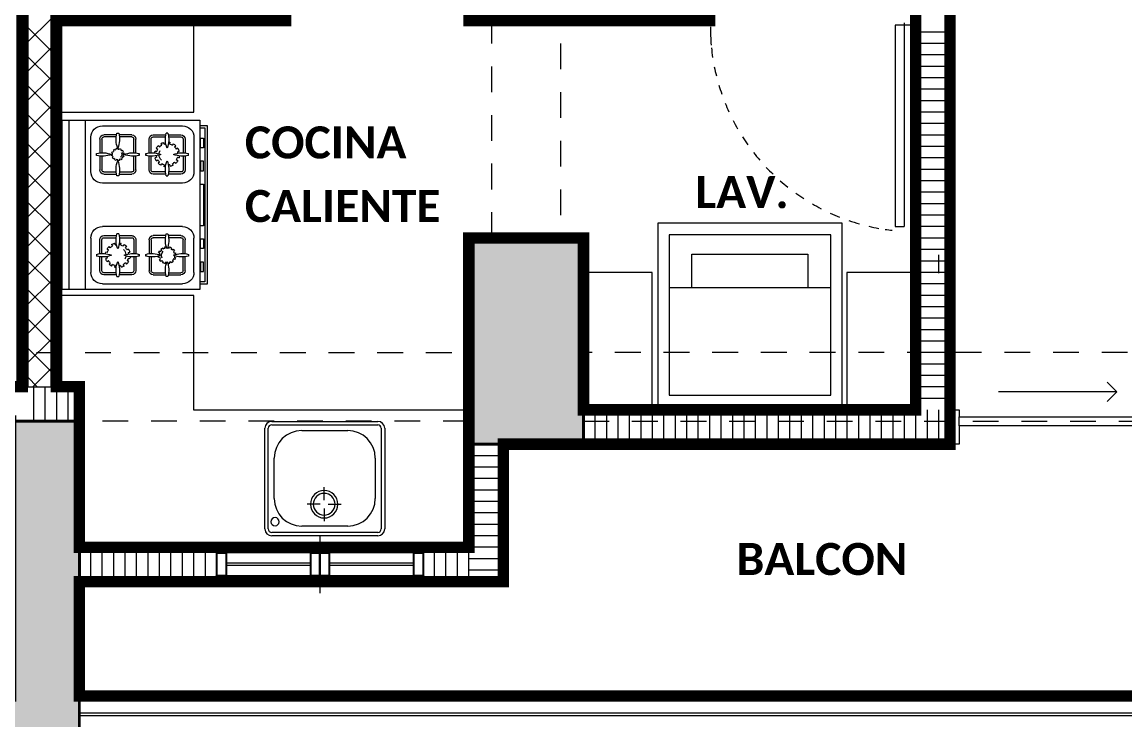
# Model space of a CAD drawing. Header units: metres. Extents: x -144 to 1000, y -717 to 29.
# Drawn here: x 741.1 to 745.914, y -569.318 to -566.271 of the extents above; entities that cross this region are included whole.
import ezdxf

# ---------------------------------------------------------------- set-up
doc = ezdxf.new("R2010")
doc.units = ezdxf.units.M
doc.linetypes.add('basculante modificado', pattern=[0.18, 0.1125, -0.0675])
doc.layers.get('0').update_dxf_attribs({"color": 1})
doc.layers.add('00-MEDICION', color=30, linetype='Continuous')
for name, color, linetype, lineweight in [('A-DETL', 1, 'Continuous', 9), ('A-DETL-GENF', 1, 'Continuous', 9), ('A-DOOR', 1, 'Continuous', 9), ('A-DOOR-FRAM', 1, 'Continuous', 9), ('A-FLOR', 2, 'Continuous', 9), ('A-FLOR-HRAL', 1, 'Continuous', 9), ('A-GLAZ', 1, 'Continuous', 9), ('A-WALL', 4, 'Continuous', 9), ('G-ANNO-TEXT', 2, 'Continuous', 9), ('G-IMPT', 1, 'Continuous', 9), ('I-FURN', 2, 'Continuous', 9), ('P-SANR-FIXT', 1, 'Continuous', 9), ('S-COLS', 7, 'Continuous', 9)]:
    doc.layers.add(name, color=color, linetype=linetype, lineweight=lineweight)
doc.layers.add('A-WALL-PATT', color=7, linetype='Continuous', lineweight=35, true_color=0x9c9c9c)
doc.styles.add('Calibri_B', font='calibrib.ttf', dxfattribs={"height": 0.165})

# ---------------------------------------------------------------- blocks, each defined once
blk = doc.blocks.new('ESTUFA TIPO - 13-estufa_dwg-319792-Nivel 13')
at = {"layer": 'G-IMPT'}
for p, q in [((-2234.0276, 503.5424), (-2234.0276, 504.2824)), ((-2233.957, 503.5424), (-2233.957, 504.2824)), ((-2233.882, 504.2574), (-2233.532, 504.2574)), ((-2233.932, 504.0574), (-2233.932, 504.2074)), ((-2233.8201, 504.2179), (-2233.8752, 504.2179)), ((-2233.8214, 504.2089), (-2233.8752, 504.2089)), ((-2233.8184, 504.2253), (-2233.8106, 504.2253)), ((-2233.7537, 504.2179), (-2233.8089, 504.2179)), ((-2233.7537, 504.2089), (-2233.8076, 504.2089)), ((-2233.6602, 504.2179), (-2233.6051, 504.2179)), ((-2233.6602, 504.2089), (-2233.6064, 504.2089)), ((-2233.5956, 504.2253), (-2233.6034, 504.2253)), ((-2233.5939, 504.2179), (-2233.5387, 504.2179)), ((-2233.5926, 504.2089), (-2233.5387, 504.2089)), ((-2233.482, 504.2074), (-2233.482, 504.0574)), ((-2233.8932, 504.1999), (-2233.8932, 504.1391)), ((-2233.8842, 504.1999), (-2233.8842, 504.1398)), ((-2233.8615, 504.1596), (-2233.8549, 504.1558)), ((-2233.8475, 504.1654), (-2233.8529, 504.1708)), ((-2233.8417, 504.1795), (-2233.8378, 504.1728)), ((-2233.8266, 504.1775), (-2233.8286, 504.1849)), ((-2233.8024, 504.1775), (-2233.8004, 504.1849)), ((-2233.7873, 504.1795), (-2233.7912, 504.1728)), ((-2233.7815, 504.1654), (-2233.7761, 504.1708)), ((-2233.7675, 504.1596), (-2233.7741, 504.1558)), ((-2233.7447, 504.1398), (-2233.7447, 504.1999)), ((-2233.7357, 504.1391), (-2233.7357, 504.1999)), ((-2233.6782, 504.1391), (-2233.6782, 504.1999)), ((-2233.6692, 504.1398), (-2233.6692, 504.1999)), ((-2233.6226, 504.1555), (-2233.6264, 504.1593)), ((-2233.6185, 504.1654), (-2233.6158, 504.1607)), ((-2233.608, 504.164), (-2233.6093, 504.1692)), ((-2233.591, 504.164), (-2233.5897, 504.1692)), ((-2233.5805, 504.1654), (-2233.5832, 504.1607)), ((-2233.5764, 504.1555), (-2233.5726, 504.1593)), ((-2233.5297, 504.1999), (-2233.5297, 504.1398)), ((-2233.5207, 504.1999), (-2233.5207, 504.1391)), ((-2233.9074, 504.1285), (-2233.9074, 504.1363)), ((-2233.8932, 504.1257), (-2233.8932, 504.0649)), ((-2233.8842, 504.125), (-2233.8842, 504.0649)), ((-2233.8596, 504.1445), (-2233.867, 504.1465)), ((-2233.8596, 504.1204), (-2233.867, 504.1184)), ((-2233.8615, 504.1053), (-2233.8549, 504.1091)), ((-2233.7675, 504.1053), (-2233.7741, 504.1091)), ((-2233.7694, 504.1445), (-2233.762, 504.1465)), ((-2233.7694, 504.1204), (-2233.762, 504.1184)), ((-2233.7447, 504.0649), (-2233.7447, 504.125)), ((-2233.7357, 504.0649), (-2233.7357, 504.1257)), ((-2233.6782, 504.0649), (-2233.6782, 504.1257)), ((-2233.6692, 504.0649), (-2233.6692, 504.125)), ((-2233.631, 504.1409), (-2233.6362, 504.1423)), ((-2233.631, 504.124), (-2233.6362, 504.1226)), ((-2233.6324, 504.1514), (-2233.6278, 504.1488)), ((-2233.6324, 504.1134), (-2233.6278, 504.1161)), ((-2233.6226, 504.1093), (-2233.6264, 504.1055)), ((-2233.5764, 504.1093), (-2233.5726, 504.1055)), ((-2233.5666, 504.1514), (-2233.5712, 504.1488)), ((-2233.5666, 504.1134), (-2233.5712, 504.1161)), ((-2233.568, 504.1409), (-2233.5628, 504.1423)), ((-2233.568, 504.124), (-2233.5628, 504.1226)), ((-2233.5297, 504.125), (-2233.5297, 504.0649)), ((-2233.5207, 504.1257), (-2233.5207, 504.0649)), ((-2233.5066, 504.1285), (-2233.5066, 504.1363)), ((-2233.8475, 504.0994), (-2233.8529, 504.094)), ((-2233.8417, 504.0854), (-2233.8378, 504.092)), ((-2233.8266, 504.0874), (-2233.8286, 504.08)), ((-2233.8024, 504.0874), (-2233.8004, 504.08)), ((-2233.7873, 504.0854), (-2233.7912, 504.092)), ((-2233.7815, 504.0994), (-2233.7761, 504.094)), ((-2233.6185, 504.0995), (-2233.6158, 504.1041)), ((-2233.608, 504.1009), (-2233.6093, 504.0957)), ((-2233.591, 504.1009), (-2233.5897, 504.0957)), ((-2233.5805, 504.0995), (-2233.5832, 504.1041)), ((-2233.8752, 504.0559), (-2233.8214, 504.0559)), ((-2233.8752, 504.0469), (-2233.8201, 504.0469)), ((-2233.8106, 504.0396), (-2233.8184, 504.0396)), ((-2233.8089, 504.0469), (-2233.7537, 504.0469)), ((-2233.8076, 504.0559), (-2233.7537, 504.0559)), ((-2233.6064, 504.0559), (-2233.6602, 504.0559)), ((-2233.6051, 504.0469), (-2233.6602, 504.0469)), ((-2233.6034, 504.0396), (-2233.5956, 504.0396)), ((-2233.5387, 504.0469), (-2233.5939, 504.0469)), ((-2233.5387, 504.0559), (-2233.5926, 504.0559)), ((-2233.532, 504.0074), (-2233.882, 504.0074)), ((-2233.532, 503.8174), (-2233.882, 503.8174)), ((-2233.8752, 503.7779), (-2233.8201, 503.7779)), ((-2233.8752, 503.7689), (-2233.8214, 503.7689)), ((-2233.8106, 503.7853), (-2233.8184, 503.7853)), ((-2233.8089, 503.7779), (-2233.7537, 503.7779)), ((-2233.8076, 503.7689), (-2233.7537, 503.7689)), ((-2233.6051, 503.7779), (-2233.6602, 503.7779)), ((-2233.6064, 503.7689), (-2233.6602, 503.7689)), ((-2233.6034, 503.7853), (-2233.5956, 503.7853)), ((-2233.5387, 503.7779), (-2233.5939, 503.7779)), ((-2233.5387, 503.7689), (-2233.5926, 503.7689)), ((-2233.932, 503.7674), (-2233.932, 503.6174)), ((-2233.8932, 503.6991), (-2233.8932, 503.7599)), ((-2233.8842, 503.6998), (-2233.8842, 503.7599)), ((-2233.7447, 503.7599), (-2233.7447, 503.6998)), ((-2233.7357, 503.7599), (-2233.7357, 503.6991)), ((-2233.6782, 503.7599), (-2233.6782, 503.6991)), ((-2233.6692, 503.7599), (-2233.6692, 503.6998)), ((-2233.6325, 503.7254), (-2233.6379, 503.7308)), ((-2233.6267, 503.7395), (-2233.6228, 503.7328)), ((-2233.6116, 503.7375), (-2233.6136, 503.7449)), ((-2233.5874, 503.7375), (-2233.5854, 503.7449)), ((-2233.5723, 503.7395), (-2233.5762, 503.7328)), ((-2233.5665, 503.7254), (-2233.5611, 503.7308)), ((-2233.5297, 503.6998), (-2233.5297, 503.7599)), ((-2233.5207, 503.6991), (-2233.5207, 503.7599)), ((-2233.482, 503.6174), (-2233.482, 503.7674)), ((-2233.9074, 503.6963), (-2233.9074, 503.6885)), ((-2233.8932, 503.6249), (-2233.8932, 503.6857)), ((-2233.8842, 503.6249), (-2233.8842, 503.685)), ((-2233.8417, 503.6924), (-2233.8378, 503.6924)), ((-2233.837, 503.6985), (-2233.8407, 503.6995)), ((-2233.837, 503.6864), (-2233.8407, 503.6854)), ((-2233.838, 503.706), (-2233.8347, 503.7041)), ((-2233.838, 503.6788), (-2233.8347, 503.6808)), ((-2233.831, 503.7089), (-2233.8337, 503.7116)), ((-2233.831, 503.6759), (-2233.8337, 503.6732)), ((-2233.8281, 503.7159), (-2233.8262, 503.7126)), ((-2233.8205, 503.715), (-2233.8215, 503.7187)), ((-2233.8145, 503.7196), (-2233.8145, 503.7158)), ((-2233.8085, 503.715), (-2233.8075, 503.7187)), ((-2233.8009, 503.7159), (-2233.8028, 503.7126)), ((-2233.798, 503.7089), (-2233.7953, 503.7116)), ((-2233.798, 503.6759), (-2233.7953, 503.6732)), ((-2233.791, 503.706), (-2233.7943, 503.7041)), ((-2233.791, 503.6788), (-2233.7943, 503.6808)), ((-2233.792, 503.6985), (-2233.7883, 503.6995)), ((-2233.792, 503.6864), (-2233.7883, 503.6854)), ((-2233.7873, 503.6924), (-2233.7912, 503.6924)), ((-2233.7447, 503.685), (-2233.7447, 503.6249)), ((-2233.7357, 503.6857), (-2233.7357, 503.6249)), ((-2233.6782, 503.6857), (-2233.6782, 503.6249)), ((-2233.6692, 503.685), (-2233.6692, 503.6249)), ((-2233.6446, 503.7045), (-2233.652, 503.7065)), ((-2233.6446, 503.6804), (-2233.652, 503.6784)), ((-2233.6465, 503.7196), (-2233.6399, 503.7158)), ((-2233.5525, 503.7196), (-2233.5591, 503.7158)), ((-2233.5544, 503.7045), (-2233.547, 503.7065)), ((-2233.5544, 503.6804), (-2233.547, 503.6784)), ((-2233.5297, 503.6249), (-2233.5297, 503.685)), ((-2233.5207, 503.6249), (-2233.5207, 503.6857)), ((-2233.5066, 503.6963), (-2233.5066, 503.6885)), ((-2233.8281, 503.6689), (-2233.8262, 503.6722)), ((-2233.8205, 503.6699), (-2233.8215, 503.6662)), ((-2233.8145, 503.6653), (-2233.8145, 503.6691)), ((-2233.8085, 503.6699), (-2233.8075, 503.6662)), ((-2233.8009, 503.6689), (-2233.8028, 503.6722)), ((-2233.6465, 503.6653), (-2233.6399, 503.6691)), ((-2233.6325, 503.6594), (-2233.6379, 503.654)), ((-2233.6267, 503.6454), (-2233.6228, 503.652)), ((-2233.6116, 503.6474), (-2233.6136, 503.64)), ((-2233.5874, 503.6474), (-2233.5854, 503.64)), ((-2233.5723, 503.6454), (-2233.5762, 503.652)), ((-2233.5665, 503.6594), (-2233.5611, 503.654)), ((-2233.5525, 503.6653), (-2233.5591, 503.6691)), ((-2233.8214, 503.6159), (-2233.8752, 503.6159)), ((-2233.8201, 503.6069), (-2233.8752, 503.6069)), ((-2233.8184, 503.5996), (-2233.8106, 503.5996)), ((-2233.7537, 503.6069), (-2233.8089, 503.6069)), ((-2233.7537, 503.6159), (-2233.8076, 503.6159)), ((-2233.6602, 503.6159), (-2233.6064, 503.6159)), ((-2233.6602, 503.6069), (-2233.6051, 503.6069)), ((-2233.5956, 503.5996), (-2233.6034, 503.5996)), ((-2233.5939, 503.6069), (-2233.5387, 503.6069)), ((-2233.5926, 503.6159), (-2233.5387, 503.6159)), ((-2233.882, 503.5674), (-2233.532, 503.5674))]:
    blk.add_line(p, q, dxfattribs=at)
at = {"layer": 'G-IMPT', "flags": 128}
for points in [[(-2234.057, 504.2824), (-2234.057, 503.5424), (-2233.457, 503.5424), (-2233.457, 504.2824)], [(-2233.4538, 504.1621), (-2233.4538, 504.2041), (-2233.4404, 504.2041), (-2233.4404, 504.1621)], [(-2233.7216, 504.1363), (-2233.7216, 504.1285)], [(-2233.6924, 504.1363), (-2233.6924, 504.1285)], [(-2233.4538, 504.1027), (-2233.4538, 504.0608), (-2233.4404, 504.0608), (-2233.4404, 504.1027)], [(-2233.4543, 504.0034), (-2233.4543, 503.8215), (-2233.4409, 503.8215), (-2233.4409, 504.0034)], [(-2233.4538, 503.7221), (-2233.4538, 503.7641), (-2233.4404, 503.7641), (-2233.4404, 503.7221)], [(-2233.7216, 503.6963), (-2233.7216, 503.6885)], [(-2233.6924, 503.6885), (-2233.6924, 503.6963)], [(-2233.4538, 503.6627), (-2233.4538, 503.6208), (-2233.4404, 503.6208), (-2233.4404, 503.6627)]]:
    blk.add_lwpolyline(points, close=True, dxfattribs=at)
for points in [[(-2233.457, 503.5664), (-2233.4247, 503.5664), (-2233.4247, 504.2584), (-2233.457, 504.2584)], [(-2233.457, 503.5764), (-2233.4347, 503.5764), (-2233.4347, 504.2484), (-2233.457, 504.2484)]]:
    blk.add_lwpolyline(points, dxfattribs=at)
at = {"layer": 'G-IMPT'}
for centre, radius, start, end in [((-2233.882, 504.2074), 0.05, 90, 180), ((-2233.532, 504.2074), 0.05, 360, 90), ((-2233.8752, 504.1999), 0.018, 90, 180), ((-2233.8752, 504.1999), 0.009, 90, 180), ((-2233.7205, 504.1985), 0.1015, 164.6884, 202.146), ((-2233.9085, 504.1985), 0.1015, 337.854, 15.3116), ((-2233.7537, 504.1999), 0.018, 0, 90), ((-2233.7537, 504.1999), 0.009, 0, 90), ((-2233.6602, 504.1999), 0.018, 90, 180), ((-2233.6602, 504.1999), 0.009, 90, 180), ((-2233.5055, 504.1985), 0.1015, 164.6884, 202.146), ((-2233.6935, 504.1985), 0.1015, 337.854, 15.3116), ((-2233.5387, 504.1999), 0.018, 0, 90), ((-2233.5387, 504.1999), 0.009, 0, 90), ((-2233.8145, 504.1324), 0.0543, 150, 165), ((-2233.8145, 504.1324), 0.0467, 135, 150), ((-2233.8145, 504.1324), 0.0543, 120, 135), ((-2233.8145, 504.1324), 0.0467, 105, 120), ((-2233.8145, 504.1324), 0.0543, 97.1393, 105), ((-2233.8145, 504.1324), 0.0467, 75, 83.1767), ((-2233.8145, 504.1324), 0.0543, 60, 75), ((-2233.8145, 504.1324), 0.0467, 45, 60), ((-2233.8145, 504.1324), 0.0543, 30, 45), ((-2233.8145, 504.1324), 0.0467, 15, 30), ((-2233.5995, 504.1324), 0.038, 135, 150), ((-2233.5995, 504.1324), 0.0327, 120, 135), ((-2233.5995, 504.1324), 0.038, 105, 120), ((-2233.5995, 504.1324), 0.0327, 93.1677, 105), ((-2233.5995, 504.1324), 0.038, 75, 84.7459), ((-2233.5995, 504.1324), 0.0327, 60, 75), ((-2233.5995, 504.1324), 0.038, 45, 60), ((-2233.5995, 504.1324), 0.0327, 30, 45), ((-2233.8806, 504.0385), 0.1015, 67.854, 105.3116), ((-2233.8806, 504.2264), 0.1015, 254.6884, 292.146), ((-2233.8145, 504.1324), 0.0543, 187.1393, 195), ((-2233.8145, 504.1324), 0.0467, 165, 173.1767), ((-2233.8145, 504.1324), 0.0467, 195, 210), ((-2233.8145, 504.1324), 0.0351, 315, 355.75), ((-2233.7484, 504.0385), 0.1015, 74.6884, 112.146), ((-2233.7484, 504.0385), 0.1015, 74.6884, 112.146), ((-2233.7484, 504.2264), 0.1015, 247.854, 285.3116), ((-2233.7484, 504.2264), 0.1015, 247.854, 285.3116), ((-2233.8145, 504.1324), 0.0351, 4.25, 30), ((-2233.8145, 504.1324), 0.0467, 315, 330), ((-2233.8145, 504.1324), 0.0467, 345, 353.1767), ((-2233.8145, 504.1324), 0.0543, 330, 345), ((-2233.8145, 504.1324), 0.0543, 7.1393, 15), ((-2233.6656, 504.0385), 0.1015, 67.854, 105.3116), ((-2233.6656, 504.0385), 0.1015, 67.854, 105.3116), ((-2233.6656, 504.2264), 0.1015, 254.6884, 292.146), ((-2233.6656, 504.2264), 0.1015, 254.6884, 292.146), ((-2233.5995, 504.1324), 0.038, 165, 174.7459), ((-2233.5995, 504.1324), 0.038, 195, 210), ((-2233.5995, 504.1324), 0.0327, 183.1677, 195), ((-2233.5995, 504.1324), 0.0327, 150, 165), ((-2233.5995, 504.1324), 0.0327, 210, 225), ((-2233.5995, 504.1324), 0.0245, 150, 225), ((-2233.5995, 504.1324), 0.0327, 300, 315), ((-2233.5995, 504.1324), 0.038, 315, 330), ((-2233.5334, 504.0385), 0.1015, 74.6884, 112.146), ((-2233.5334, 504.2264), 0.1015, 247.854, 285.3116), ((-2233.5995, 504.1324), 0.0327, 330, 345), ((-2233.5995, 504.1324), 0.0327, 3.1677, 15), ((-2233.5995, 504.1324), 0.038, 15, 30), ((-2233.5995, 504.1324), 0.038, 345, 354.7459), ((-2233.8752, 504.0649), 0.018, 180, 270), ((-2233.8752, 504.0649), 0.009, 180, 270), ((-2233.8145, 504.1324), 0.0543, 210, 225), ((-2233.8145, 504.1324), 0.0467, 225, 240), ((-2233.8145, 504.1324), 0.0543, 240, 255), ((-2233.8145, 504.1324), 0.0467, 255, 263.1767), ((-2233.7205, 504.0663), 0.1015, 157.854, 195.3116), ((-2233.9085, 504.0663), 0.1015, 344.6884, 22.146), ((-2233.8145, 504.1324), 0.0543, 277.1393, 285), ((-2233.8145, 504.1324), 0.0467, 285, 300), ((-2233.8145, 504.1324), 0.0543, 300, 315), ((-2233.7537, 504.0649), 0.018, 270, 0), ((-2233.7537, 504.0649), 0.009, 270, 0), ((-2233.6602, 504.0649), 0.018, 180, 270), ((-2233.6602, 504.0649), 0.009, 180, 270), ((-2233.5995, 504.1324), 0.038, 225, 240), ((-2233.5995, 504.1324), 0.0327, 240, 255), ((-2233.5995, 504.1324), 0.038, 255, 264.7459), ((-2233.5055, 504.0663), 0.1015, 157.854, 195.3116), ((-2233.6935, 504.0663), 0.1015, 344.6884, 22.146), ((-2233.5995, 504.1324), 0.0327, 273.1677, 285), ((-2233.5995, 504.1324), 0.038, 285, 300), ((-2233.5387, 504.0649), 0.009, 270, 360), ((-2233.5387, 504.0649), 0.018, 270, 0), ((-2233.882, 504.0574), 0.05, 180, 270), ((-2233.532, 504.0574), 0.05, 270, 0), ((-2233.882, 503.7674), 0.05, 90, 180), ((-2233.532, 503.7674), 0.05, 360, 90), ((-2233.8752, 503.7599), 0.018, 90, 180), ((-2233.8752, 503.7599), 0.009, 90, 180), ((-2233.7205, 503.7585), 0.1015, 164.6884, 202.146), ((-2233.9085, 503.7585), 0.1015, 337.854, 15.3116), ((-2233.7537, 503.7599), 0.018, 0, 90), ((-2233.7537, 503.7599), 0.009, 0, 90), ((-2233.6602, 503.7599), 0.018, 90, 180), ((-2233.6602, 503.7599), 0.009, 90, 180), ((-2233.5055, 503.7585), 0.1015, 164.6884, 202.146), ((-2233.6935, 503.7585), 0.1015, 337.854, 15.3116), ((-2233.5387, 503.7599), 0.018, 0, 90), ((-2233.5387, 503.7599), 0.009, 0, 90), ((-2233.5995, 503.6924), 0.0467, 135, 150), ((-2233.5995, 503.6924), 0.0543, 120, 135), ((-2233.5995, 503.6924), 0.0467, 105, 120), ((-2233.5995, 503.6924), 0.0543, 97.1393, 105), ((-2233.5995, 503.6924), 0.0467, 75, 83.1767), ((-2233.5995, 503.6924), 0.0543, 60, 75), ((-2233.5995, 503.6924), 0.0467, 45, 60), ((-2233.5995, 503.6924), 0.0543, 30, 45), ((-2233.8806, 503.5985), 0.1015, 67.854, 105.3116), ((-2233.8806, 503.7864), 0.1015, 254.6884, 292.146), ((-2233.8145, 503.6924), 0.0272, 165, 180), ((-2233.8145, 503.6924), 0.0272, 195, 210), ((-2233.8145, 503.6924), 0.0272, 135, 150), ((-2233.8145, 503.6924), 0.0233, 180, 195), ((-2233.8145, 503.6924), 0.0233, 150, 165), ((-2233.8145, 503.6924), 0.0233, 210, 225), ((-2233.8145, 503.6924), 0.0272, 225, 240), ((-2233.8145, 503.6924), 0.0233, 120, 135), ((-2233.8145, 503.6924), 0.0272, 105, 120), ((-2233.8145, 503.6924), 0.0233, 90, 105), ((-2233.8145, 503.6924), 0.0272, 75, 90), ((-2233.8145, 503.6924), 0.0233, 60, 75), ((-2233.8145, 503.6924), 0.0233, 300, 315), ((-2233.8145, 503.6924), 0.0175, 330, 45), ((-2233.8145, 503.6924), 0.0272, 45, 60), ((-2233.8145, 503.6924), 0.0233, 30, 45), ((-2233.8145, 503.6924), 0.0272, 315, 330), ((-2233.8145, 503.6924), 0.0233, 330, 345), ((-2233.8145, 503.6924), 0.0233, 360, 15), ((-2233.8145, 503.6924), 0.0272, 15, 30), ((-2233.8145, 503.6924), 0.0272, 345, 360), ((-2233.7484, 503.5985), 0.1015, 74.6884, 112.146), ((-2233.7484, 503.5985), 0.1015, 74.6884, 112.146), ((-2233.7484, 503.7864), 0.1015, 247.854, 285.3116), ((-2233.7484, 503.7864), 0.1015, 247.854, 285.3116), ((-2233.6656, 503.5985), 0.1015, 67.854, 105.3116), ((-2233.6656, 503.5985), 0.1015, 67.854, 105.3116), ((-2233.6656, 503.7864), 0.1015, 254.6884, 292.146), ((-2233.6656, 503.7864), 0.1015, 254.6884, 292.146), ((-2233.5995, 503.6924), 0.0543, 187.1393, 195), ((-2233.5995, 503.6924), 0.0543, 150, 165), ((-2233.5995, 503.6924), 0.0467, 165, 173.1767), ((-2233.5995, 503.6924), 0.0467, 195, 210), ((-2233.5995, 503.6924), 0.0351, 135, 175.75), ((-2233.5995, 503.6924), 0.0351, 184.25, 210), ((-2233.5334, 503.5985), 0.1015, 74.6884, 112.146), ((-2233.5334, 503.7864), 0.1015, 247.854, 285.3116), ((-2233.5995, 503.6924), 0.0467, 15, 30), ((-2233.5995, 503.6924), 0.0467, 345, 353.1767), ((-2233.5995, 503.6924), 0.0543, 330, 345), ((-2233.5995, 503.6924), 0.0543, 7.1393, 15), ((-2233.8752, 503.6249), 0.018, 180, 270), ((-2233.8752, 503.6249), 0.009, 180, 270), ((-2233.8145, 503.6924), 0.0233, 240, 255), ((-2233.7205, 503.6263), 0.1015, 157.854, 195.3116), ((-2233.8145, 503.6924), 0.0272, 255, 270), ((-2233.8145, 503.6924), 0.0233, 270, 285), ((-2233.9085, 503.6263), 0.1015, 344.6884, 22.146), ((-2233.8145, 503.6924), 0.0272, 285, 300), ((-2233.7537, 503.6249), 0.009, 270, 0), ((-2233.7537, 503.6249), 0.018, 270, 360), ((-2233.6602, 503.6249), 0.018, 180, 270), ((-2233.6602, 503.6249), 0.009, 180, 270), ((-2233.5995, 503.6924), 0.0543, 210, 225), ((-2233.5995, 503.6924), 0.0467, 225, 240), ((-2233.5995, 503.6924), 0.0543, 240, 255), ((-2233.5995, 503.6924), 0.0467, 255, 263.1767), ((-2233.5055, 503.6263), 0.1015, 157.854, 195.3116), ((-2233.6935, 503.6263), 0.1015, 344.6884, 22.146), ((-2233.5995, 503.6924), 0.0543, 277.1393, 285), ((-2233.5995, 503.6924), 0.0467, 285, 300), ((-2233.5995, 503.6924), 0.0543, 300, 315), ((-2233.5995, 503.6924), 0.0467, 315, 330), ((-2233.5387, 503.6249), 0.018, 270, 360), ((-2233.5387, 503.6249), 0.009, 270, 0), ((-2233.882, 503.6174), 0.05, 180, 270), ((-2233.532, 503.6174), 0.05, 270, 0)]:
    blk.add_arc(centre, radius, start, end, dxfattribs=at)
blk = doc.blocks.new('F')
at = {"layer": 'A-WALL-PATT', "true_color": 0x747474}
blk.add_hatch(color=8, dxfattribs=at).paths.add_polyline_path([(743.6589, -511.3684), (743.6839, -511.3684), (743.6839, -506.8194), (743.6589, -506.8194), (743.6589, -509.8399)])
at = {"layer": 'A-WALL-PATT', "lineweight": 5, "true_color": 0x747474}
h = blk.add_hatch(color=8, dxfattribs=at)
h.paths.add_polyline_path([(743.7839, -511.3684), (743.8089, -511.3684), (743.8089, -509.7694), (743.7839, -509.7694), (743.7839, -511.2934)])
h.paths.add_polyline_path([(743.7839, -509.6694), (743.8089, -509.6694), (743.8089, -507.8694), (743.7839, -507.8694)])
h.paths.add_polyline_path([(743.7839, -507.7694), (743.8089, -507.7694), (743.8089, -506.9444), (743.7839, -506.9444), (743.7839, -507.7676)])
h = blk.add_hatch(color=8, dxfattribs=at)
h.paths.add_polyline_path([(750.2591, -513.2693), (750.5591, -513.2693), (750.5591, -511.5184), (750.2591, -511.5184), (750.2591, -512.9693)])
h.paths.add_polyline_path([(743.9089, -513.2693), (743.9089, -511.5184), (743.6089, -511.5184), (743.6089, -513.2693)])
at = {"layer": 'S-COLS', "true_color": 0x5b5b5b}
h = blk.add_hatch(color=251, dxfattribs=at)
h.paths.add_polyline_path([(737.9091, -511.6194), (738.4091, -511.6194), (738.4091, -510.7194), (737.9091, -510.7194), (737.9091, -511.4434)])
h.paths.add_polyline_path([(756.2089, -511.6194), (756.2089, -510.7194), (755.7089, -510.7194), (755.7089, -511.6194), (756.1555, -511.6194)])
h.paths.add_polyline_path([(746.1091, -511.6194), (746.1091, -510.7194), (745.6091, -510.7194), (745.6091, -511.6194)])
h.paths.add_polyline_path([(737.9701, -503.9194), (738.409, -503.9194), (738.409, -503.2194), (737.909, -503.2194), (737.909, -503.9194)])
h.paths.add_polyline_path([(751.9092, -503.9194), (752.4092, -503.9194), (752.409, -500.7694), (751.9092, -500.7694), (751.9092, -503.7694)])
h.paths.add_polyline_path([(755.8092, -503.9194), (756.2092, -503.9194), (756.2092, -503.2194), (755.8092, -503.2194), (755.8092, -503.737)])
h.paths.add_polyline_path([(741.8089, -503.9194), (743.8091, -503.9194), (743.8087, -503.4194), (742.1089, -503.4194), (742.1089, -501.2694), (743.8092, -501.2694), (743.8092, -500.7694), (741.8089, -500.7694), (741.8089, -503.7722)])
h.paths.add_polyline_path([(746.1091, -503.9194), (746.1091, -503.0194), (745.6091, -503.0194), (745.6091, -503.9194), (745.7591, -503.9194)])
h.paths.add_polyline_path([(745.6092, -501.6694), (746.1092, -501.6694), (746.1092, -500.7694), (745.6092, -500.7694), (745.6092, -500.8094)])
h.paths.add_polyline_path([(737.9089, -501.4694), (738.4089, -501.4694), (738.4089, -500.7684), (737.9089, -500.7684), (737.9089, -500.8434)])
h.paths.add_polyline_path([(756.2091, -501.4694), (756.2092, -501.4694), (756.2091, -500.7684), (755.8092, -500.7694), (755.8092, -501.4694), (756.0848, -501.4694)])
h.paths.add_polyline_path([(745.6841, -492.7694), (746.1091, -492.7694), (746.1091, -491.8694), (745.6091, -491.8694), (745.6091, -492.7694)])
h.paths.add_polyline_path([(756.2091, -492.7694), (756.2091, -491.8694), (755.7091, -491.8694), (755.7091, -492.7694), (756.1341, -492.7694)])
h.paths.add_polyline_path([(739.0091, -492.1694), (739.0091, -491.6694), (738.1091, -491.6694), (738.1091, -492.1694), (738.6028, -492.1694)])
at = {"layer": 'A-DETL', "color": 7, "linetype": 'basculante modificado'}
for p, q in [((745.7091, -510.7194), (745.7091, -503.9194)), ((746.0091, -503.9194), (746.0091, -510.7194)), ((738.4091, -511.2184), (745.6091, -511.2184)), ((755.7089, -511.2184), (746.1091, -511.2184)), ((745.6091, -511.5184), (738.4091, -511.5184)), ((746.1082, -511.5184), (755.7089, -511.5184))]:
    blk.add_line(p, q, dxfattribs=at)
at = {"layer": 'A-DETL', "color": 253, "true_color": 0xb6b6b6}
blk.add_line((747.6591, -510.7919), (747.6591, -510.8719), dxfattribs=at)
at = {"layer": 'A-DETL-GENF', "lineweight": 25}
for p, q in [((744.5091, -512.0944), (744.5491, -512.0944)), ((744.5091, -512.1944), (744.5091, -512.0944)), ((744.5491, -512.0944), (744.5491, -512.1944)), ((744.9191, -512.0944), (744.9591, -512.0944)), ((744.9191, -512.1944), (744.9191, -512.0944)), ((744.9591, -512.0944), (744.9591, -512.1944)), ((744.9591, -512.0944), (744.9991, -512.0944)), ((744.9591, -512.1944), (744.9591, -512.0944)), ((744.9991, -512.0944), (744.9991, -512.1944)), ((745.3691, -512.0944), (745.4091, -512.0944)), ((745.3691, -512.1944), (745.3691, -512.0944)), ((745.4091, -512.0944), (745.4091, -512.1944)), ((744.5491, -512.1944), (744.5091, -512.1944)), ((744.9591, -512.1944), (744.9191, -512.1944)), ((744.9991, -512.1944), (744.9591, -512.1944)), ((745.4091, -512.1944), (745.3691, -512.1944))]:
    blk.add_line(p, q, dxfattribs=at)
at = {"layer": 'A-DETL-GENF'}
for p, q in [((744.9191, -512.0944), (744.5491, -512.0944)), ((745.3691, -512.0944), (744.9991, -512.0944)), ((744.9191, -512.1394), (744.5491, -512.1394)), ((745.3691, -512.1394), (744.9991, -512.1394)), ((744.9191, -512.1494), (744.5491, -512.1494)), ((745.3691, -512.1494), (744.9991, -512.1494)), ((744.9191, -512.1944), (744.5491, -512.1944)), ((745.3691, -512.1944), (744.9991, -512.1944))]:
    blk.add_line(p, q, dxfattribs=at)
at = {"layer": 'A-DOOR', "lineweight": 15}
for p, q in [((747.5091, -509.7794), (747.5091, -510.6694)), ((747.5441, -509.7794), (747.5441, -509.7894)), ((747.5591, -509.7794), (747.5441, -509.7794)), ((747.4691, -509.7894), (747.4691, -510.6694)), ((747.5441, -509.7894), (747.4691, -509.7894)), ((747.4691, -510.6694), (747.5091, -510.6694))]:
    blk.add_line(p, q, dxfattribs=at)
at = {"layer": 'A-DOOR'}
for q in [(748.3944, -511.3484), (747.9202, -511.3908), (748.3944, -511.4332)]:
    blk.add_line((748.4368, -511.3908), q, dxfattribs=at)
for start, end in [(180, 185.1398), (185.9429, 188.5991), (191.2538, 193.9081), (196.5629, 199.2191), (201.8777, 204.5395), (207.2056, 209.8767), (212.5538, 215.2378), (217.9295, 220.6298), (223.3395, 226.0594), (228.7903, 231.5328), (234.2878, 237.0559), (239.8378, 242.634), (245.4451, 248.2717), (251.1143, 254.1684), (256.8489, 259.7418), (256.8489, 259.7418), (261.55, 263.5406)]:
    blk.add_arc((747.5576, -509.7964), 0.8947, start, end, dxfattribs=at)
at = {"layer": 'A-DOOR-FRAM', "lineweight": 15}
for p, q in [((747.7091, -511.4694), (747.7491, -511.4694)), ((747.7491, -511.4694), (747.7491, -511.4994)), ((747.7491, -511.5394), (747.7491, -511.6194)), ((747.7491, -511.6194), (747.7091, -511.6194))]:
    blk.add_line(p, q, dxfattribs=at)
at = {"layer": 'A-DOOR-FRAM'}
for p, q in [((747.7491, -511.4994), (748.5499, -511.4994)), ((747.7491, -511.5394), (747.7491, -511.4994)), ((748.5499, -511.5394), (747.7491, -511.5394))]:
    blk.add_line(p, q, dxfattribs=at)
at = {"layer": 'A-FLOR'}
for p, q in [((744.4089, -510.1694), (744.4089, -509.7694)), ((743.8089, -510.1694), (744.4089, -510.1694)), ((746.4091, -510.8694), (746.1091, -510.8694)), ((746.4091, -511.4694), (746.4091, -510.8694)), ((747.2591, -510.8694), (747.2591, -511.4694)), ((747.5591, -510.8694), (747.2591, -510.8694)), ((744.4089, -510.9704), (743.8089, -510.9704)), ((744.4089, -511.4704), (744.4089, -510.9704)), ((745.6091, -511.4704), (744.4089, -511.4704))]:
    blk.add_line(p, q, dxfattribs=at)
at = {"layer": 'A-FLOR-HRAL'}
for p, q in [((750.2591, -512.7933), (743.9089, -512.7933)), ((750.2591, -512.8053), (743.9089, -512.8053))]:
    blk.add_line(p, q, dxfattribs=at)
at = {"layer": 'A-GLAZ'}
for p, q in [((744.9591, -512.0194), (744.9591, -512.2694)), ((744.5091, -512.1944), (744.5091, -512.0944)), ((744.9591, -512.0944), (744.5091, -512.0944)), ((744.9591, -512.1944), (744.9591, -512.0944)), ((744.9591, -512.1944), (744.9591, -512.0944)), ((745.4091, -512.0944), (744.9591, -512.0944)), ((745.4091, -512.1944), (745.4091, -512.0944)), ((744.5091, -512.1944), (744.9591, -512.1944)), ((744.9591, -512.1944), (745.4091, -512.1944))]:
    blk.add_line(p, q, dxfattribs=at)
at = {"layer": 'A-WALL', "lineweight": 35}
for p, q in [((743.6589, -506.8194), (743.6589, -511.3684)), ((747.5591, -509.6694), (747.5591, -511.4694)), ((747.7091, -511.6194), (747.7091, -509.6694)), ((743.8089, -511.3684), (743.8089, -509.7694)), ((743.6589, -511.3684), (743.4089, -511.3684)), ((743.9089, -511.3684), (743.8089, -511.3684)), ((743.9089, -511.5184), (743.9089, -511.3684)), ((747.5591, -511.4694), (746.1091, -511.4694)), ((746.1091, -511.4694), (746.1091, -511.6194)), ((743.4089, -511.5184), (743.9089, -511.5184)), ((743.9089, -511.5184), (743.6089, -511.5184)), ((743.9089, -513.2693), (743.9089, -511.5184)), ((745.6091, -511.6194), (745.6091, -512.0694)), ((745.7591, -511.6194), (745.6091, -511.6194)), ((745.7591, -512.2194), (745.7591, -511.6194)), ((746.1091, -511.6194), (747.7091, -511.6194)), ((744.5091, -512.0694), (743.9089, -512.0694)), ((743.9089, -512.0694), (743.9089, -512.2194)), ((744.5091, -512.0944), (744.5091, -512.0694)), ((745.6091, -512.0694), (745.4091, -512.0694)), ((745.4091, -512.0694), (745.4091, -512.0944)), ((743.9089, -512.2194), (744.5091, -512.2194)), ((744.5091, -512.2194), (744.5091, -512.1944)), ((745.4091, -512.1944), (745.4091, -512.2194)), ((745.4091, -512.2194), (745.7591, -512.2194))]:
    blk.add_line(p, q, dxfattribs=at)
at = {"layer": 'A-WALL'}
for p, q in [((743.6839, -506.8444), (743.6839, -511.3684)), ((743.7839, -506.9444), (743.7839, -511.3684)), ((743.6589, -511.3684), (743.8089, -511.3684)), ((744.5091, -512.0694), (745.4091, -512.0694)), ((745.4091, -512.2194), (744.5091, -512.2194)), ((743.9089, -512.7193), (750.2591, -512.7193))]:
    blk.add_line(p, q, dxfattribs=at)
at = {"layer": 'A-WALL-PATT', "color": 1, "lineweight": 5, "true_color": 0xff0000}
for p, q in [((743.6839, -509.8631), (743.7839, -509.7631)), ((743.7839, -509.8999), (743.6839, -509.7999)), ((743.6839, -509.9903), (743.7839, -509.8903)), ((743.7839, -510.0272), (743.6839, -509.9272)), ((743.6839, -510.1176), (743.7839, -510.0176)), ((743.7839, -510.1545), (743.6839, -510.0545)), ((743.6839, -510.2449), (743.7839, -510.1449)), ((743.7839, -510.2817), (743.6839, -510.1817)), ((743.6839, -510.3722), (743.7839, -510.2722)), ((743.7839, -510.409), (743.6839, -510.309)), ((743.6839, -510.4994), (743.7839, -510.3994)), ((743.7839, -510.5363), (743.6839, -510.4363)), ((743.6839, -510.6267), (743.7839, -510.5267)), ((743.7839, -510.6636), (743.6839, -510.5636)), ((743.6839, -510.754), (743.7839, -510.654)), ((743.7839, -510.7909), (743.6839, -510.6909)), ((743.6839, -510.8813), (743.7839, -510.7813)), ((743.7839, -510.9181), (743.6839, -510.8181)), ((743.6839, -511.0086), (743.7839, -510.9086)), ((743.7839, -511.0454), (743.6839, -510.9454)), ((743.6839, -511.1358), (743.7839, -511.0358)), ((743.7839, -511.1727), (743.6839, -511.0727)), ((743.6839, -511.2631), (743.7839, -511.1631)), ((743.7839, -511.3), (743.6839, -511.2)), ((743.706, -511.3684), (743.7839, -511.2904)), ((743.7251, -511.3684), (743.6839, -511.3272))]:
    blk.add_line(p, q, dxfattribs=at)
at = {"layer": 'A-WALL-PATT', "color": 8, "lineweight": 5, "true_color": 0x727272}
for p, q in [((747.7091, -509.8195), (747.5591, -509.8195)), ((747.7091, -509.8695), (747.5591, -509.8695)), ((747.7091, -509.9195), (747.5591, -509.9195)), ((747.7091, -509.9695), (747.5591, -509.9695)), ((747.7091, -510.0195), (747.5591, -510.0195)), ((747.7091, -510.0695), (747.5591, -510.0695)), ((747.7091, -510.1195), (747.5591, -510.1195)), ((747.7091, -510.1695), (747.5591, -510.1695)), ((747.7091, -510.2195), (747.5591, -510.2195)), ((747.7091, -510.2695), (747.5591, -510.2695)), ((747.7091, -510.3195), (747.5591, -510.3195)), ((747.7091, -510.3695), (747.5591, -510.3695)), ((747.7091, -510.4195), (747.5591, -510.4195)), ((747.7091, -510.4695), (747.5591, -510.4695)), ((747.7091, -510.5195), (747.5591, -510.5195)), ((747.7091, -510.5695), (747.5591, -510.5695)), ((747.7091, -510.6195), (747.5591, -510.6195)), ((747.7091, -510.6695), (747.5591, -510.6695)), ((747.7091, -510.7195), (747.5591, -510.7195)), ((747.7091, -510.7695), (747.5591, -510.7695)), ((747.7091, -510.8195), (747.5591, -510.8195)), ((747.7091, -510.8695), (747.5591, -510.8695)), ((747.7091, -510.9195), (747.5591, -510.9195)), ((747.7091, -510.9695), (747.5591, -510.9695)), ((747.7091, -511.0195), (747.5591, -511.0195)), ((747.7091, -511.0695), (747.5591, -511.0695)), ((747.7091, -511.1195), (747.5591, -511.1195)), ((747.7091, -511.1695), (747.5591, -511.1695)), ((747.7091, -511.2195), (747.5591, -511.2195)), ((747.7091, -511.2695), (747.5591, -511.2695)), ((747.7091, -511.3195), (747.5591, -511.3195)), ((743.7087, -511.3684), (743.7087, -511.5184)), ((743.7587, -511.3684), (743.7587, -511.5184)), ((743.8087, -511.3684), (743.8087, -511.5184)), ((743.8587, -511.3684), (743.8587, -511.5184)), ((743.9087, -511.3684), (743.9087, -511.5184)), ((747.7091, -511.3695), (747.5591, -511.3695)), ((747.7091, -511.4195), (747.5591, -511.4195)), ((746.159, -511.4704), (746.159, -511.6194)), ((746.209, -511.4704), (746.209, -511.6194)), ((746.259, -511.4703), (746.259, -511.6194)), ((746.309, -511.4703), (746.309, -511.6194)), ((746.359, -511.4703), (746.359, -511.6194)), ((746.409, -511.4702), (746.409, -511.6194)), ((746.459, -511.4702), (746.459, -511.6194)), ((746.509, -511.4702), (746.509, -511.6194)), ((746.559, -511.4702), (746.559, -511.6194)), ((746.609, -511.4701), (746.609, -511.6194)), ((746.659, -511.4701), (746.659, -511.6194)), ((746.709, -511.4701), (746.709, -511.6194)), ((746.759, -511.47), (746.759, -511.6194)), ((746.809, -511.47), (746.809, -511.6194)), ((746.859, -511.47), (746.859, -511.6194)), ((746.909, -511.4699), (746.909, -511.6194)), ((746.959, -511.4699), (746.959, -511.6194)), ((747.009, -511.4699), (747.009, -511.6194)), ((747.059, -511.4698), (747.059, -511.6194)), ((747.109, -511.4698), (747.109, -511.6194)), ((747.159, -511.4698), (747.159, -511.6194)), ((747.209, -511.4697), (747.209, -511.6194)), ((747.259, -511.4697), (747.259, -511.6194)), ((747.309, -511.4697), (747.309, -511.6194)), ((747.359, -511.4697), (747.359, -511.6194)), ((747.409, -511.4696), (747.409, -511.6194)), ((747.459, -511.4696), (747.459, -511.6194)), ((747.509, -511.4696), (747.509, -511.6194)), ((747.559, -511.4695), (747.559, -511.6194)), ((747.609, -511.4695), (747.609, -511.6194)), ((747.659, -511.4695), (747.659, -511.6194)), ((747.709, -511.4694), (747.709, -511.6194)), ((745.7591, -511.6195), (745.6091, -511.6195)), ((745.7591, -511.6695), (745.6091, -511.6695)), ((745.7591, -511.7195), (745.6091, -511.7195)), ((745.7591, -511.7695), (745.6091, -511.7695)), ((745.7591, -511.8195), (745.6091, -511.8195)), ((745.7591, -511.8695), (745.6091, -511.8695)), ((745.7591, -511.9195), (745.6091, -511.9195)), ((745.7591, -511.9695), (745.6091, -511.9695)), ((745.7591, -512.0195), (745.6091, -512.0195)), ((743.9587, -512.2194), (743.9587, -512.0694)), ((744.0087, -512.2194), (744.0087, -512.0694)), ((744.0587, -512.2194), (744.0587, -512.0694)), ((744.1087, -512.2194), (744.1087, -512.0694)), ((744.1587, -512.2194), (744.1587, -512.0694)), ((744.2087, -512.2194), (744.2087, -512.0694)), ((744.2587, -512.2194), (744.2587, -512.0694)), ((744.3087, -512.2194), (744.3087, -512.0694)), ((744.3587, -512.2194), (744.3587, -512.0694)), ((744.4087, -512.2194), (744.4087, -512.0694)), ((744.4587, -512.2194), (744.4587, -512.0694)), ((744.5087, -512.2194), (744.5087, -512.0694)), ((745.4587, -512.2194), (745.4587, -512.0694)), ((745.5087, -512.2194), (745.5087, -512.0694)), ((745.5587, -512.2194), (745.5587, -512.0694)), ((745.6087, -512.2194), (745.6087, -512.0694)), ((745.7591, -512.0695), (745.6091, -512.0695)), ((745.7591, -512.1195), (745.6091, -512.1195)), ((745.7591, -512.1695), (745.6091, -512.1695))]:
    blk.add_line(p, q, dxfattribs=at)
at = {"layer": 'I-FURN'}
for p, q in [((746.4335, -510.6546), (746.4335, -511.4546)), ((747.2381, -510.6546), (746.4335, -510.6546)), ((747.2381, -511.4546), (747.2381, -510.6546)), ((746.4835, -510.7046), (746.4835, -511.4046)), ((747.1881, -510.7046), (746.4835, -510.7046)), ((747.1881, -511.4046), (747.1881, -510.7046)), ((746.5825, -510.7898), (747.0891, -510.7898)), ((746.5825, -510.9373), (746.5825, -510.7898)), ((747.0891, -510.7898), (747.0891, -510.9373)), ((746.4835, -510.9373), (746.4835, -511.4046)), ((747.1881, -510.9373), (746.4835, -510.9373)), ((747.1881, -510.9373), (746.4835, -510.9373)), ((747.0891, -510.9373), (746.5825, -510.9373)), ((747.1778, -510.9373), (747.1642, -510.9373)), ((747.1881, -511.4046), (747.1881, -510.9373)), ((746.4835, -511.4046), (747.1881, -511.4046)), ((746.4835, -511.4046), (747.1881, -511.4046)), ((746.4335, -511.4546), (747.2381, -511.4546))]:
    blk.add_line(p, q, dxfattribs=at)
at = {"layer": 'P-SANR-FIXT'}
for p, q in [((744.7182, -511.9897), (744.7182, -511.5497)), ((744.7332, -511.9897), (744.7332, -511.5497)), ((744.7482, -511.5197), (745.2114, -511.5197)), ((744.7482, -511.5347), (745.2114, -511.5347)), ((744.8793, -511.5601), (745.0803, -511.5601)), ((745.2264, -511.5497), (745.2264, -511.9897)), ((745.2414, -511.5497), (745.2414, -511.9897)), ((744.7593, -511.8569), (744.7593, -511.6801)), ((745.2003, -511.6801), (745.2003, -511.8569)), ((744.9772, -511.8637), (744.9772, -511.8072)), ((744.9592, -511.8817), (744.9028, -511.8817)), ((744.9772, -511.8998), (744.9772, -511.9562)), ((744.9953, -511.8817), (745.0517, -511.8817)), ((745.0803, -511.9769), (744.8793, -511.9769)), ((745.2114, -512.0047), (744.7482, -512.0047)), ((745.2114, -512.0197), (744.7482, -512.0197))]:
    blk.add_line(p, q, dxfattribs=at)
for centre, radius, start, end in [((744.7482, -511.5497), 0.03, 90, 180), ((744.7482, -511.5497), 0.015, 90, 180), ((744.8793, -511.6801), 0.12, 90, 180), ((745.0803, -511.6801), 0.12, 0, 90), ((745.2114, -511.5497), 0.03, 0, 90), ((745.2114, -511.5497), 0.015, 0, 90), ((744.9772, -511.8817), 0.0599, 0, 180), ((744.9772, -511.8817), 0.0474, 0, 180), ((744.8793, -511.8569), 0.12, 180, 270), ((744.9772, -511.8817), 0.0599, 180, 0), ((744.9772, -511.8817), 0.0474, 180, 0), ((745.0803, -511.8569), 0.12, 270, 0), ((744.763, -511.958), 0.0181, 0, 180), ((744.7482, -511.9897), 0.03, 180, 270), ((744.7482, -511.9897), 0.015, 180, 270), ((744.763, -511.958), 0.0181, 180, 0), ((745.2114, -511.9897), 0.015, 270, 0), ((745.2114, -511.9897), 0.03, 270, 0)]:
    blk.add_arc(centre, radius, start, end, dxfattribs=at)
at = {"layer": 'S-COLS', "lineweight": 35}
for p, q in [((746.1091, -510.7194), (745.6091, -510.7194)), ((745.6091, -510.7194), (745.6091, -511.6194)), ((746.1091, -511.6194), (746.1091, -510.7194)), ((745.6091, -511.6194), (746.1091, -511.6194))]:
    blk.add_line(p, q, dxfattribs=at)
at = {"extrusion": (0, 0, -1), "zscale": -1, "rotation": 180}
blk.add_blockref('ESTUFA TIPO - 13-estufa_dwg-319792-Nivel 13', (-2977.8911, -6.6619), dxfattribs=at)
at = {"layer": 'G-ANNO-TEXT', "style": 'Calibri_B'}
for s, p in [('COCINA', (744.6314, -510.3716)), ('LAV.', (746.5973, -510.5887)), ('CALIENTE', (744.6314, -510.6494)), ('BALCON', (746.7775, -512.1907))]:
    blk.add_text(s, height=0.14, dxfattribs=at).set_placement(p)

msp = doc.modelspace()

# ---------------------------------------------------------------- linework, layer by layer
at = {"layer": '00-MEDICION', "const_width": 0.05}
msp.add_lwpolyline([(735.5008, -569.2139), (741.0506, -569.2139), (741.0506, -568.013), (740.8506, -568.013), (740.8506, -567.863), (741.1006, -567.863), (741.1006, -563.314), (742.7506, -563.314), (742.7506, -562.114), (742.6004, -562.114), (742.6004, -561.964), (741.6004, -561.964)], dxfattribs=at)
at = {"layer": '00-MEDICION'}
for points in [[(744.1008, -566.164, 0.05, 0.05, 0), (744.1008, -566.264, 0.05, 0.05, 0), (743.0508, -566.264, 0.05, 0.05, 0), (743.0508, -564.364, 0.05, 0.05, 0)], [(742.2508, -566.164, 0.05, 0.05, 0), (742.2508, -566.264, 0.05, 0.05, 0), (741.2506, -566.264, 0.05, 0.05, 0), (741.2506, -567.863, 0.05, 0.05, 0), (741.3506, -567.863, 0.05, 0.05, 0), (741.3506, -568.564, 0.05, 0.05, 0), (743.0504, -568.564, 0.05, 0.05, 0), (743.0504, -567.214, 0.05, 0.05, 0), (743.5508, -567.214, 0.05, 0.05, 0), (743.5508, -567.964, 0.05, 0.05, 0), (745.0008, -567.964, 0.05, 0.05, 0), (745.0008, -566.264, 0.05, 0.05, 0), (745.0008, -566.164, 0.05, 0.05, 0)], [(745.1508, -566.164, 0.05, 0.05, 0), (745.1508, -568.114, 0.05, 0.05, 0), (743.2008, -568.1141, 0.05, 0.05, 0), (743.2008, -568.714, 0.05, 0.05, 0), (741.3506, -568.714, 0.05, 0.05, 0), (741.3506, -569.2139, 0.05, 0.05, 0), (747.7008, -569.2139, 0.05, 0.05, 0)]]:
    msp.add_lwpolyline(points, format="xyseb", dxfattribs=at)

# ---------------------------------------------------------------- block references
at = {"color": 3}
msp.add_blockref('F', (-2.5583, -56.4946), dxfattribs=at)

doc.saveas('drawing.dxf')
